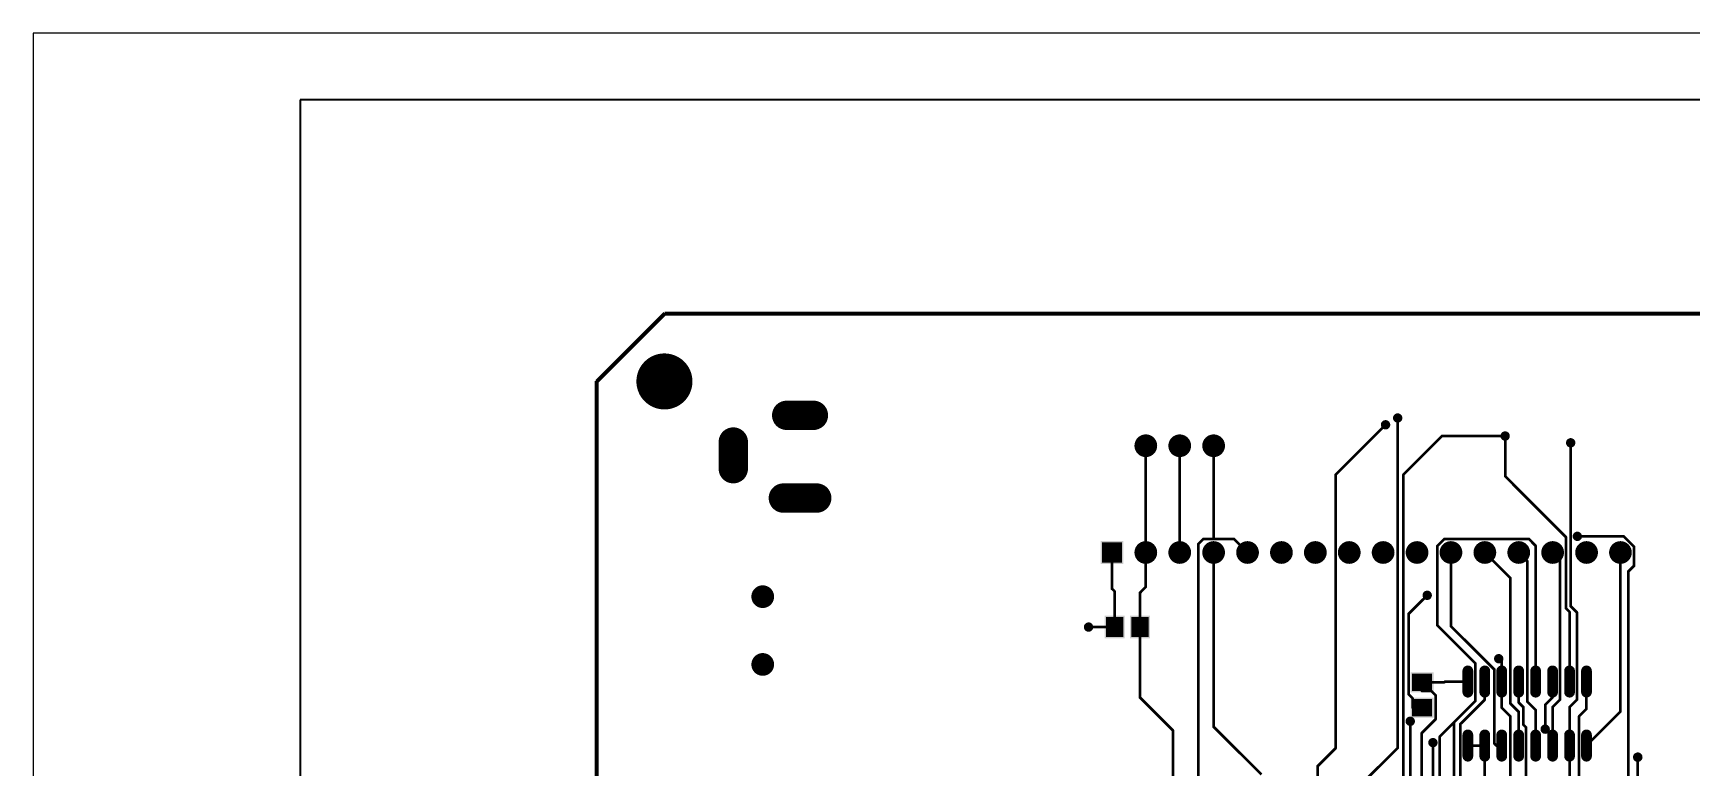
# Model space of a CAD drawing. Header units: millimetres. Extents: x 0 to 677, y 0 to 574.
# Drawn here: x 256.5 to 380.8, y 519 to 574 of the extents above; entities that cross this region are included whole.
import ezdxf

# ---------------------------------------------------------------- set-up
doc = ezdxf.new("R2010")
doc.units = ezdxf.units.MM
doc.layers.add('Layer1', color=7, linetype='Continuous', lineweight=35)
doc.layers.add('Layer2', color=7, linetype='Continuous', lineweight=70)
for name, color, linetype in [('Mechanical2', 216, 'Continuous'), ('MultiLayer', 9, 'Continuous'), ('TopLayer', 1, 'Continuous'), ('TopPaste', 250, 'Continuous'), ('TopSolder', 250, 'Continuous')]:
    doc.layers.add(name, color=color, linetype=linetype)
doc.layers.add('PadHoleLayer', color=7, linetype='Continuous', true_color=0xffffff)
doc.layers.add('ViaHoleLayer', color=7, linetype='Continuous', true_color=0xffffff)

msp = doc.modelspace()

# ---------------------------------------------------------------- linework, layer by layer
at = {"layer": 'Defpoints'}
for p, q in [((256.53, 574.01), (256.53, 277.01)), ((676.53, 574.01), (256.53, 574.01))]:
    msp.add_line(p, q, dxfattribs=at)
at = {"layer": 'Layer1'}
for p, q in [((671.53, 569.01), (276.53, 569.01)), ((276.53, 569.01), (276.53, 282.01))]:
    msp.add_line(p, q, dxfattribs=at)
at = {"layer": 'Layer2', "color": 0}
for p, q in [((298.76, 547.91), (303.84, 552.99)), ((303.84, 552.99), (453.7, 552.99)), ((298.76, 438.18), (298.76, 547.94))]:
    msp.add_line(p, q, dxfattribs=at)
at = {"layer": 'Mechanical2', "color": 0, "const_width": 2.02}
for points in [[(312.98, 545.37), (314.98, 545.37)], [(308.98, 541.37), (308.98, 543.37)], [(312.73, 539.17), (315.23, 539.17)]]:
    msp.add_lwpolyline(points, dxfattribs=at)
at = {"layer": 'Mechanical2', "color": 0, "const_width": 1.01}
for points in [[(312.47, 545.37, 1), (313.48, 545.37, 1)], [(314.47, 545.37, 1), (315.48, 545.37, 1)], [(308.47, 543.37, 1), (309.48, 543.37, 1)], [(308.47, 541.37, 1), (309.48, 541.37, 1)], [(312.22, 539.17, 1), (313.23, 539.17, 1)], [(314.72, 539.17, 1), (315.73, 539.17, 1)]]:
    msp.add_lwpolyline(points, format="xyb", close=True, dxfattribs=at)
at = {"layer": 'MultiLayer', "color": 0, "const_width": 0.25}
for points in [[(357.72, 544.66, 1), (357.97, 544.66, 1)], [(358.63, 545.17, 1), (358.88, 545.17, 1)], [(366.68, 543.82, 1), (366.93, 543.82, 1)], [(371.59, 543.31, 1), (371.84, 543.31, 1)], [(372.09, 536.3, 1), (372.34, 536.3, 1)], [(360.84, 531.88, 1), (361.09, 531.88, 1)], [(335.47, 529.5, 1), (335.72, 529.5, 1)], [(366.2, 527.13, 1), (366.45, 527.13, 1)], [(359.57, 522.44, 1), (359.82, 522.44, 1)], [(369.68, 521.85, 1), (369.93, 521.85, 1)], [(361.27, 520.84, 1), (361.52, 520.84, 1)], [(376.61, 519.75, 1), (376.86, 519.75, 1)]]:
    msp.add_lwpolyline(points, format="xyb", close=True, dxfattribs=at)
at = {"layer": 'PadHoleLayer'}
for points, const_width in [([(303.07, 547.91, 1), (304.57, 547.91, 1)], 1.5), ([(313.6, 545.37, 1), (314.35, 545.37, 1)], 0.75), ([(313.6, 545.37, 1), (314.35, 545.37, 1)], 0.75), ([(308.6, 542.37, 1), (309.35, 542.37, 1)], 0.75), ([(308.6, 542.37, 1), (309.35, 542.37, 1)], 0.75), ([(339.66, 543.09, 1), (340.11, 543.09, 1)], 0.45), ([(339.66, 543.09, 1), (340.11, 543.09, 1)], 0.45), ([(342.2, 543.09, 1), (342.65, 543.09, 1)], 0.45), ([(342.2, 543.09, 1), (342.65, 543.09, 1)], 0.45), ([(344.74, 543.09, 1), (345.19, 543.09, 1)], 0.45), ([(313.6, 539.17, 1), (314.35, 539.17, 1)], 0.75), ([(313.6, 539.17, 1), (314.35, 539.17, 1)], 0.75), ([(337.12, 535.09, 1), (337.57, 535.09, 1)], 0.45), ([(337.12, 535.09, 1), (337.57, 535.09, 1)], 0.45), ([(339.66, 535.09, 1), (340.11, 535.09, 1)], 0.45), ([(339.66, 535.09, 1), (340.11, 535.09, 1)], 0.45), ([(342.2, 535.09, 1), (342.65, 535.09, 1)], 0.45), ([(342.2, 535.09, 1), (342.65, 535.09, 1)], 0.45), ([(344.74, 535.09, 1), (345.19, 535.09, 1)], 0.45), ([(344.74, 535.09, 1), (345.19, 535.09, 1)], 0.45), ([(347.28, 535.09, 1), (347.73, 535.09, 1)], 0.45), ([(347.28, 535.09, 1), (347.73, 535.09, 1)], 0.45), ([(349.82, 535.09, 1), (350.27, 535.09, 1)], 0.45), ([(349.82, 535.09, 1), (350.27, 535.09, 1)], 0.45), ([(352.36, 535.09, 1), (352.81, 535.09, 1)], 0.45), ([(352.36, 535.09, 1), (352.81, 535.09, 1)], 0.45), ([(354.9, 535.09, 1), (355.35, 535.09, 1)], 0.45), ([(354.9, 535.09, 1), (355.35, 535.09, 1)], 0.45), ([(357.44, 535.09, 1), (357.89, 535.09, 1)], 0.45), ([(357.44, 535.09, 1), (357.89, 535.09, 1)], 0.45), ([(359.98, 535.09, 1), (360.43, 535.09, 1)], 0.45), ([(359.98, 535.09, 1), (360.43, 535.09, 1)], 0.45), ([(362.52, 535.09, 1), (362.97, 535.09, 1)], 0.45), ([(362.52, 535.09, 1), (362.97, 535.09, 1)], 0.45), ([(365.06, 535.09, 1), (365.51, 535.09, 1)], 0.45), ([(365.06, 535.09, 1), (365.51, 535.09, 1)], 0.45), ([(367.6, 535.09, 1), (368.05, 535.09, 1)], 0.45), ([(367.6, 535.09, 1), (368.05, 535.09, 1)], 0.45), ([(370.14, 535.09, 1), (370.59, 535.09, 1)], 0.45), ([(370.14, 535.09, 1), (370.59, 535.09, 1)], 0.45), ([(372.68, 535.09, 1), (373.13, 535.09, 1)], 0.45), ([(372.68, 535.09, 1), (373.13, 535.09, 1)], 0.45), ([(375.22, 535.09, 1), (375.67, 535.09, 1)], 0.45), ([(375.22, 535.09, 1), (375.67, 535.09, 1)], 0.45), ([(310.96, 531.78, 1), (311.41, 531.78, 1)], 0.45), ([(310.96, 526.7, 1), (311.41, 526.7, 1)], 0.45)]:
    msp.add_lwpolyline(points, format="xyb", close=True, dxfattribs=dict(at, const_width=const_width))
at = {"layer": 'TopLayer', "color": 0}
for points, const_width in [([(302.82, 547.91, 1), (304.82, 547.91, 1)], 2), ([(312.48, 545.37, 1), (313.48, 545.37, 1)], 1), ([(314.48, 545.37, 1), (315.48, 545.37, 1)], 1), ([(308.48, 543.37, 1), (309.48, 543.37, 1)], 1), ([(357.72, 544.66, 1), (357.97, 544.66, 1)], 0.25), ([(357.79, 544.66, 1), (357.89, 544.66, 1)], 0.1), ([(358.63, 545.17, 1), (358.88, 545.17, 1)], 0.25), ([(358.71, 545.17, 1), (358.81, 545.17, 1)], 0.1), ([(339.51, 543.09, 1), (340.26, 543.09, 1)], 0.75), ([(339.83, 543.09, 1), (339.93, 543.09, 1)], 0.1), ([(342.05, 543.09, 1), (342.8, 543.09, 1)], 0.75), ([(342.37, 543.09, 1), (342.47, 543.09, 1)], 0.1), ([(344.59, 543.09, 1), (345.34, 543.09, 1)], 0.75), ([(344.91, 543.09, 1), (345.01, 543.09, 1)], 0.1), ([(362.03, 543.82, 1), (362.13, 543.82, 1)], 0.1), ([(362.03, 543.82, 1), (362.13, 543.82, 1)], 0.1), ([(366.68, 543.82, 1), (366.93, 543.82, 1)], 0.25), ([(366.76, 543.82, 1), (366.86, 543.82, 1)], 0.1), ([(366.76, 543.82, 1), (366.86, 543.82, 1)], 0.1), ([(371.59, 543.31, 1), (371.84, 543.31, 1)], 0.25), ([(371.66, 543.31, 1), (371.76, 543.31, 1)], 0.1), ([(308.48, 541.37, 1), (309.48, 541.37, 1)], 1), ([(354.06, 540.93, 1), (354.16, 540.93, 1)], 0.1), ([(354.06, 540.93, 1), (354.16, 540.93, 1)], 0.1), ([(359.14, 540.93, 1), (359.24, 540.93, 1)], 0.1), ([(359.14, 540.93, 1), (359.24, 540.93, 1)], 0.1), ([(366.76, 540.8, 1), (366.86, 540.8, 1)], 0.1), ([(366.76, 540.8, 1), (366.86, 540.8, 1)], 0.1), ([(312.23, 539.17, 1), (313.23, 539.17, 1)], 1), ([(314.73, 539.17, 1), (315.73, 539.17, 1)], 1), ([(339.51, 535.09, 1), (340.26, 535.09, 1)], 0.75), ([(342.05, 535.09, 1), (342.8, 535.09, 1)], 0.75), ([(343.77, 535.73, 1), (343.87, 535.73, 1)], 0.1), ([(343.77, 535.73, 1), (343.87, 535.73, 1)], 0.1), ([(344.16, 536.11, 1), (344.26, 536.11, 1)], 0.1), ([(344.16, 536.11, 1), (344.26, 536.11, 1)], 0.1), ([(344.59, 535.09, 1), (345.34, 535.09, 1)], 0.75), ([(344.91, 536.11, 1), (345.01, 536.11, 1)], 0.1), ([(344.91, 536.11, 1), (345.01, 536.11, 1)], 0.1), ([(344.91, 536.11, 1), (345.01, 536.11, 1)], 0.1), ([(346.43, 536.11, 1), (346.53, 536.11, 1)], 0.1), ([(346.43, 536.11, 1), (346.53, 536.11, 1)], 0.1), ([(347.13, 535.09, 1), (347.88, 535.09, 1)], 0.75), ([(349.67, 535.09, 1), (350.42, 535.09, 1)], 0.75), ([(352.21, 535.09, 1), (352.96, 535.09, 1)], 0.75), ([(354.75, 535.09, 1), (355.5, 535.09, 1)], 0.75), ([(357.29, 535.09, 1), (358.04, 535.09, 1)], 0.75), ([(359.83, 535.09, 1), (360.58, 535.09, 1)], 0.75), ([(361.68, 535.59, 1), (361.78, 535.59, 1)], 0.1), ([(361.68, 535.59, 1), (361.78, 535.59, 1)], 0.1), ([(362.37, 535.09, 1), (363.12, 535.09, 1)], 0.75), ([(362.19, 536.1, 1), (362.29, 536.1, 1)], 0.1), ([(362.19, 536.1, 1), (362.29, 536.1, 1)], 0.1), ([(364.91, 535.09, 1), (365.66, 535.09, 1)], 0.75), ([(367.45, 535.09, 1), (368.2, 535.09, 1)], 0.75), ([(368.54, 536.1, 1), (368.64, 536.1, 1)], 0.1), ([(368.54, 536.1, 1), (368.64, 536.1, 1)], 0.1), ([(369.04, 535.59, 1), (369.14, 535.59, 1)], 0.1), ([(369.04, 535.59, 1), (369.14, 535.59, 1)], 0.1), ([(369.99, 535.09, 1), (370.74, 535.09, 1)], 0.75), ([(371.31, 536.24, 1), (371.41, 536.24, 1)], 0.1), ([(371.31, 536.24, 1), (371.41, 536.24, 1)], 0.1), ([(372.09, 536.3, 1), (372.34, 536.3, 1)], 0.25), ([(372.17, 536.3, 1), (372.27, 536.3, 1)], 0.1), ([(372.53, 535.09, 1), (373.28, 535.09, 1)], 0.75), ([(375.07, 535.09, 1), (375.82, 535.09, 1)], 0.75), ([(375.64, 536.3, 1), (375.74, 536.3, 1)], 0.1), ([(375.64, 536.3, 1), (375.74, 536.3, 1)], 0.1), ([(376.41, 535.53, 1), (376.51, 535.53, 1)], 0.1), ([(376.41, 535.53, 1), (376.51, 535.53, 1)], 0.1), ([(337.29, 535.09, 1), (337.39, 535.09, 1)], 0.1), ([(339.83, 535.09, 1), (339.93, 535.09, 1)], 0.1), ([(339.83, 535.09, 1), (339.93, 535.09, 1)], 0.1), ([(342.37, 535.09, 1), (342.47, 535.09, 1)], 0.1), ([(344.91, 535.09, 1), (345.01, 535.09, 1)], 0.1), ([(347.45, 535.09, 1), (347.55, 535.09, 1)], 0.1), ([(362.69, 535.09, 1), (362.79, 535.09, 1)], 0.1), ([(365.23, 535.09, 1), (365.33, 535.09, 1)], 0.1), ([(367.77, 535.09, 1), (367.87, 535.09, 1)], 0.1), ([(368.41, 534.45, 1), (368.51, 534.45, 1)], 0.1), ([(368.41, 534.45, 1), (368.51, 534.45, 1)], 0.1), ([(370.31, 535.09, 1), (370.41, 535.09, 1)], 0.1), ([(370.87, 534.53, 1), (370.97, 534.53, 1)], 0.1), ([(370.87, 534.53, 1), (370.97, 534.53, 1)], 0.1), ([(375.39, 535.09, 1), (375.49, 535.09, 1)], 0.1), ([(367.14, 533.18, 1), (367.24, 533.18, 1)], 0.1), ([(367.14, 533.18, 1), (367.24, 533.18, 1)], 0.1), ([(375.98, 533.66, 1), (376.08, 533.66, 1)], 0.1), ([(375.98, 533.66, 1), (376.08, 533.66, 1)], 0.1), ([(376.41, 534.09, 1), (376.51, 534.09, 1)], 0.1), ([(376.41, 534.09, 1), (376.51, 534.09, 1)], 0.1), ([(310.81, 531.78, 1), (311.56, 531.78, 1)], 0.75), ([(337.29, 532.38, 1), (337.39, 532.38, 1)], 0.1), ([(337.29, 532.38, 1), (337.39, 532.38, 1)], 0.1), ([(337.49, 532.19, 1), (337.59, 532.19, 1)], 0.1), ([(337.49, 532.19, 1), (337.59, 532.19, 1)], 0.1), ([(339.39, 532.06, 1), (339.49, 532.06, 1)], 0.1), ([(339.39, 532.06, 1), (339.49, 532.06, 1)], 0.1), ([(339.83, 532.51, 1), (339.93, 532.51, 1)], 0.1), ([(339.83, 532.51, 1), (339.93, 532.51, 1)], 0.1), ([(360.84, 531.88, 1), (361.09, 531.88, 1)], 0.25), ([(360.92, 531.88, 1), (361.02, 531.88, 1)], 0.1), ([(371.31, 530.91, 1), (371.41, 530.91, 1)], 0.1), ([(371.31, 530.91, 1), (371.41, 530.91, 1)], 0.1), ([(371.58, 530.64, 1), (371.68, 530.64, 1)], 0.1), ([(371.58, 530.64, 1), (371.68, 530.64, 1)], 0.1), ([(371.66, 531.07, 1), (371.76, 531.07, 1)], 0.1), ([(371.66, 531.07, 1), (371.76, 531.07, 1)], 0.1), ([(372.14, 530.59, 1), (372.24, 530.59, 1)], 0.1), ([(372.14, 530.59, 1), (372.24, 530.59, 1)], 0.1), ([(335.47, 529.5, 1), (335.72, 529.5, 1)], 0.25), ([(335.54, 529.5, 1), (335.64, 529.5, 1)], 0.1), ([(337.49, 529.5, 1), (337.59, 529.5, 1)], 0.1), ([(337.49, 529.5, 1), (337.59, 529.5, 1)], 0.1), ([(339.39, 529.5, 1), (339.49, 529.5, 1)], 0.1), ([(339.39, 529.5, 1), (339.49, 529.5, 1)], 0.1), ([(359.52, 530.49, 1), (359.62, 530.49, 1)], 0.1), ([(359.52, 530.49, 1), (359.62, 530.49, 1)], 0.1), ([(361.68, 529.62, 1), (361.78, 529.62, 1)], 0.1), ([(361.68, 529.62, 1), (361.78, 529.62, 1)], 0.1), ([(362.69, 529.57, 1), (362.79, 529.57, 1)], 0.1), ([(362.69, 529.57, 1), (362.79, 529.57, 1)], 0.1), ([(310.81, 526.7, 1), (311.56, 526.7, 1)], 0.75), ([(364.52, 526.78, 1), (364.62, 526.78, 1)], 0.1), ([(364.52, 526.78, 1), (364.62, 526.78, 1)], 0.1), ([(366.2, 527.13, 1), (366.45, 527.13, 1)], 0.25), ([(366.28, 527.13, 1), (366.38, 527.13, 1)], 0.1), ([(366.5, 526.91, 1), (366.6, 526.91, 1)], 0.1), ([(366.5, 526.91, 1), (366.6, 526.91, 1)], 0.1), ([(363.86, 526.22, 1), (364.16, 526.22, 1)], 0.3), ([(365.13, 526.22, 1), (365.43, 526.22, 1)], 0.3), ([(365.95, 526.32, 1), (366.05, 526.32, 1)], 0.1), ([(365.95, 526.32, 1), (366.05, 526.32, 1)], 0.1), ([(366.4, 526.22, 1), (366.7, 526.22, 1)], 0.3), ([(367.67, 526.22, 1), (367.97, 526.22, 1)], 0.3), ([(368.94, 526.22, 1), (369.24, 526.22, 1)], 0.3), ([(370.21, 526.22, 1), (370.51, 526.22, 1)], 0.3), ([(371.48, 526.22, 1), (371.78, 526.22, 1)], 0.3), ([(372.75, 526.22, 1), (373.05, 526.22, 1)], 0.3), ([(359.52, 524.47, 1), (359.62, 524.47, 1)], 0.1), ([(359.52, 524.47, 1), (359.62, 524.47, 1)], 0.1), ([(360.53, 525.37, 1), (360.63, 525.37, 1)], 0.1), ([(360.53, 525.37, 1), (360.63, 525.37, 1)], 0.1), ([(360.53, 524.71, 1), (360.63, 524.71, 1)], 0.1), ([(360.53, 524.71, 1), (360.63, 524.71, 1)], 0.1), ([(360.55, 524.7, 1), (360.65, 524.7, 1)], 0.1), ([(360.55, 524.7, 1), (360.65, 524.7, 1)], 0.1), ([(361.23, 524.7, 1), (361.33, 524.7, 1)], 0.1), ([(361.23, 524.7, 1), (361.33, 524.7, 1)], 0.1), ([(361.55, 524.38, 1), (361.65, 524.38, 1)], 0.1), ([(361.55, 524.38, 1), (361.65, 524.38, 1)], 0.1), ([(362.21, 525.37, 1), (362.31, 525.37, 1)], 0.1), ([(362.21, 525.37, 1), (362.31, 525.37, 1)], 0.1), ([(362.26, 525.42, 1), (362.36, 525.42, 1)], 0.1), ([(362.26, 525.42, 1), (362.36, 525.42, 1)], 0.1), ([(363.86, 524.62, 1), (364.16, 524.62, 1)], 0.3), ([(363.96, 525.42, 1), (364.06, 525.42, 1)], 0.1), ([(365.13, 524.62, 1), (365.43, 524.62, 1)], 0.3), ([(365.23, 525.42, 1), (365.33, 525.42, 1)], 0.1), ([(366.4, 524.62, 1), (366.7, 524.62, 1)], 0.3), ([(366.5, 525.42, 1), (366.6, 525.42, 1)], 0.1), ([(366.5, 525.42, 1), (366.6, 525.42, 1)], 0.1), ([(367.67, 524.62, 1), (367.97, 524.62, 1)], 0.3), ([(367.77, 525.42, 1), (367.87, 525.42, 1)], 0.1), ([(368.94, 524.62, 1), (369.24, 524.62, 1)], 0.3), ([(369.04, 525.42, 1), (369.14, 525.42, 1)], 0.1), ([(370.21, 524.62, 1), (370.51, 524.62, 1)], 0.3), ([(370.31, 525.42, 1), (370.41, 525.42, 1)], 0.1), ([(371.48, 524.62, 1), (371.78, 524.62, 1)], 0.3), ([(371.58, 525.42, 1), (371.68, 525.42, 1)], 0.1), ([(372.75, 524.62, 1), (373.05, 524.62, 1)], 0.3), ([(372.85, 525.42, 1), (372.95, 525.42, 1)], 0.1), ([(339.39, 524.23, 1), (339.49, 524.23, 1)], 0.1), ([(339.39, 524.23, 1), (339.49, 524.23, 1)], 0.1), ([(359.82, 524.16, 1), (359.92, 524.16, 1)], 0.1), ([(359.82, 524.16, 1), (359.92, 524.16, 1)], 0.1), ([(359.82, 523.47, 1), (359.92, 523.47, 1)], 0.1), ([(359.82, 523.47, 1), (359.92, 523.47, 1)], 0.1), ([(360.53, 523.47, 1), (360.63, 523.47, 1)], 0.1), ([(364.52, 523.96, 1), (364.62, 523.96, 1)], 0.1), ([(364.52, 523.96, 1), (364.62, 523.96, 1)], 0.1), ([(365.23, 524.06, 1), (365.33, 524.06, 1)], 0.1), ([(365.23, 524.06, 1), (365.33, 524.06, 1)], 0.1), ([(366.5, 523.45, 1), (366.6, 523.45, 1)], 0.1), ([(366.5, 523.45, 1), (366.6, 523.45, 1)], 0.1), ([(367.14, 523.78, 1), (367.24, 523.78, 1)], 0.1), ([(367.14, 523.78, 1), (367.24, 523.78, 1)], 0.1), ([(367.77, 523.85, 1), (367.87, 523.85, 1)], 0.1), ([(367.77, 523.85, 1), (367.87, 523.85, 1)], 0.1), ([(367.77, 523.15, 1), (367.87, 523.15, 1)], 0.1), ([(367.77, 523.15, 1), (367.87, 523.15, 1)], 0.1), ([(368.12, 523.5, 1), (368.22, 523.5, 1)], 0.1), ([(368.12, 523.5, 1), (368.22, 523.5, 1)], 0.1), ([(368.41, 523.91, 1), (368.51, 523.91, 1)], 0.1), ([(368.41, 523.91, 1), (368.51, 523.91, 1)], 0.1), ([(369.04, 523.28, 1), (369.14, 523.28, 1)], 0.1), ([(369.04, 523.28, 1), (369.14, 523.28, 1)], 0.1), ([(369.76, 523.68, 1), (369.86, 523.68, 1)], 0.1), ([(369.76, 523.68, 1), (369.86, 523.68, 1)], 0.1), ([(370.31, 524.24, 1), (370.41, 524.24, 1)], 0.1), ([(370.31, 524.24, 1), (370.41, 524.24, 1)], 0.1), ([(370.31, 523.51, 1), (370.41, 523.51, 1)], 0.1), ([(370.31, 523.51, 1), (370.41, 523.51, 1)], 0.1), ([(370.87, 524.07, 1), (370.97, 524.07, 1)], 0.1), ([(370.87, 524.07, 1), (370.97, 524.07, 1)], 0.1), ([(371.58, 523.5, 1), (371.68, 523.5, 1)], 0.1), ([(371.58, 523.5, 1), (371.68, 523.5, 1)], 0.1), ([(372.14, 524.06, 1), (372.24, 524.06, 1)], 0.1), ([(372.14, 524.06, 1), (372.24, 524.06, 1)], 0.1), ([(372.85, 523.38, 1), (372.95, 523.38, 1)], 0.1), ([(372.85, 523.38, 1), (372.95, 523.38, 1)], 0.1), ([(375.39, 523.16, 1), (375.49, 523.16, 1)], 0.1), ([(375.39, 523.16, 1), (375.49, 523.16, 1)], 0.1), ([(344.91, 522.03, 1), (345.01, 522.03, 1)], 0.1), ([(344.91, 522.03, 1), (345.01, 522.03, 1)], 0.1), ([(359.57, 522.44, 1), (359.82, 522.44, 1)], 0.25), ([(359.65, 522.44, 1), (359.75, 522.44, 1)], 0.1), ([(361.55, 522.6, 1), (361.65, 522.6, 1)], 0.1), ([(361.55, 522.6, 1), (361.65, 522.6, 1)], 0.1), ([(362.92, 522.36, 1), (363.02, 522.36, 1)], 0.1), ([(362.92, 522.36, 1), (363.02, 522.36, 1)], 0.1), ([(362.92, 522.36, 1), (363.02, 522.36, 1)], 0.1), ([(363.39, 522.22, 1), (363.49, 522.22, 1)], 0.1), ([(363.39, 522.22, 1), (363.49, 522.22, 1)], 0.1), ([(367.14, 522.82, 1), (367.24, 522.82, 1)], 0.1), ([(367.14, 522.82, 1), (367.24, 522.82, 1)], 0.1), ([(368.12, 522.19, 1), (368.22, 522.19, 1)], 0.1), ([(368.12, 522.19, 1), (368.22, 522.19, 1)], 0.1), ([(368.33, 521.98, 1), (368.43, 521.98, 1)], 0.1), ([(368.33, 521.98, 1), (368.43, 521.98, 1)], 0.1), ([(369.68, 521.85, 1), (369.93, 521.85, 1)], 0.25), ([(369.76, 521.85, 1), (369.86, 521.85, 1)], 0.1), ([(372.3, 522.82, 1), (372.4, 522.82, 1)], 0.1), ([(372.3, 522.82, 1), (372.4, 522.82, 1)], 0.1), ([(341.87, 521.75, 1), (341.97, 521.75, 1)], 0.1), ([(341.87, 521.75, 1), (341.97, 521.75, 1)], 0.1), ([(360.51, 521.56, 1), (360.61, 521.56, 1)], 0.1), ([(360.51, 521.56, 1), (360.61, 521.56, 1)], 0.1), ([(361.27, 520.84, 1), (361.52, 520.84, 1)], 0.25), ([(361.35, 520.84, 1), (361.45, 520.84, 1)], 0.1), ([(361.86, 521.29, 1), (361.96, 521.29, 1)], 0.1), ([(361.86, 521.29, 1), (361.96, 521.29, 1)], 0.1), ([(363.86, 521.42, 1), (364.16, 521.42, 1)], 0.3), ([(363.96, 520.62, 1), (364.06, 520.62, 1)], 0.1), ([(365.13, 521.42, 1), (365.43, 521.42, 1)], 0.3), ([(365.23, 520.62, 1), (365.33, 520.62, 1)], 0.1), ([(365.23, 520.62, 1), (365.33, 520.62, 1)], 0.1), ([(365.95, 520.77, 1), (366.05, 520.77, 1)], 0.1), ([(365.95, 520.77, 1), (366.05, 520.77, 1)], 0.1), ([(366.1, 520.62, 1), (366.2, 520.62, 1)], 0.1), ([(366.1, 520.62, 1), (366.2, 520.62, 1)], 0.1), ([(366.4, 521.42, 1), (366.7, 521.42, 1)], 0.3), ([(366.5, 520.62, 1), (366.6, 520.62, 1)], 0.1), ([(367.67, 521.42, 1), (367.97, 521.42, 1)], 0.3), ([(367.77, 520.62, 1), (367.87, 520.62, 1)], 0.1), ([(368.94, 521.42, 1), (369.24, 521.42, 1)], 0.3), ([(369.04, 520.62, 1), (369.14, 520.62, 1)], 0.1), ([(370.21, 521.42, 1), (370.51, 521.42, 1)], 0.3), ([(370.31, 520.62, 1), (370.41, 520.62, 1)], 0.1), ([(371.48, 521.42, 1), (371.78, 521.42, 1)], 0.3), ([(371.58, 520.62, 1), (371.68, 520.62, 1)], 0.1), ([(371.58, 520.62, 1), (371.68, 520.62, 1)], 0.1), ([(372.75, 521.42, 1), (373.05, 521.42, 1)], 0.3), ([(372.85, 520.62, 1), (372.95, 520.62, 1)], 0.1), ([(354.06, 520.43, 1), (354.16, 520.43, 1)], 0.1), ([(354.06, 520.43, 1), (354.16, 520.43, 1)], 0.1), ([(358.71, 520.45, 1), (358.81, 520.45, 1)], 0.1), ([(358.71, 520.45, 1), (358.81, 520.45, 1)], 0.1), ([(363.86, 519.82, 1), (364.16, 519.82, 1)], 0.3), ([(365.13, 519.82, 1), (365.43, 519.82, 1)], 0.3), ([(366.4, 519.82, 1), (366.7, 519.82, 1)], 0.3), ([(367.67, 519.82, 1), (367.97, 519.82, 1)], 0.3), ([(368.94, 519.82, 1), (369.24, 519.82, 1)], 0.3), ([(370.21, 519.82, 1), (370.51, 519.82, 1)], 0.3), ([(371.48, 519.82, 1), (371.78, 519.82, 1)], 0.3), ([(372.75, 519.82, 1), (373.05, 519.82, 1)], 0.3), ([(376.61, 519.75, 1), (376.86, 519.75, 1)], 0.25), ([(376.69, 519.75, 1), (376.79, 519.75, 1)], 0.1), ([(352.71, 519.08, 1), (352.81, 519.08, 1)], 0.1), ([(352.71, 519.08, 1), (352.81, 519.08, 1)], 0.1)]:
    msp.add_lwpolyline(points, format="xyb", close=True, dxfattribs=dict(at, const_width=const_width))
for points, const_width in [([(314.98, 545.37), (312.98, 545.37)], 2), ([(308.98, 541.37), (308.98, 543.37)], 2), ([(354.11, 540.93), (357.84, 544.66)], 0.2), ([(358.76, 520.45), (358.76, 545.17)], 0.2), ([(339.88, 535.09), (339.88, 543.09)], 0.2), ([(342.42, 535.09), (342.42, 543.09)], 0.2), ([(344.96, 536.11), (344.96, 543.09)], 0.2), ([(359.19, 540.93), (362.08, 543.82)], 0.2), ([(362.08, 543.82), (366.81, 543.82)], 0.2), ([(366.81, 540.8), (366.81, 543.82)], 0.2), ([(371.71, 531.07), (371.71, 543.31)], 0.2), ([(354.11, 520.43), (354.11, 540.93)], 0.2), ([(359.19, 511.89), (359.19, 540.93)], 0.2), ([(366.81, 540.8), (371.36, 536.24)], 0.2), ([(315.23, 539.17), (312.73, 539.17)], 2), ([(343.82, 535.73), (344.21, 536.11)], 0.2), ([(343.82, 518.27), (343.82, 535.73)], 0.2), ([(344.21, 536.11), (344.96, 536.11)], 0.2), ([(344.96, 536.11), (346.48, 536.11)], 0.2), ([(346.48, 536.11), (347.5, 535.09)], 0.2), ([(361.73, 535.59), (362.24, 536.1)], 0.2), ([(361.73, 529.62), (361.73, 535.59)], 0.2), ([(362.24, 536.1), (368.59, 536.1)], 0.2), ([(368.59, 536.1), (369.09, 535.59)], 0.2), ([(369.09, 525.42), (369.09, 535.59)], 0.2), ([(371.36, 530.91), (371.36, 536.24)], 0.2), ([(372.22, 536.3), (375.69, 536.3)], 0.2), ([(375.69, 536.3), (376.46, 535.53)], 0.2), ([(376.46, 534.09), (376.46, 535.53)], 0.2), ([(337.34, 532.38), (337.34, 535.09)], 0.2), ([(339.88, 532.51), (339.88, 535.09)], 0.2), ([(344.96, 522.03), (344.96, 535.09)], 0.2), ([(362.74, 529.57), (362.74, 535.09)], 0.2), ([(365.28, 535.09), (367.19, 533.18)], 0.2), ([(367.82, 535.09), (368.46, 534.45)], 0.2), ([(368.46, 523.91), (368.46, 534.45)], 0.2), ([(370.36, 535.09), (370.92, 534.53)], 0.2), ([(370.92, 524.07), (370.92, 534.53)], 0.2), ([(375.44, 523.16), (375.44, 535.09)], 0.2), ([(367.19, 523.78), (367.19, 533.18)], 0.2), ([(376.03, 533.66), (376.46, 534.09)], 0.2), ([(376.03, 505.78), (376.03, 533.66)], 0.2), ([(337.34, 532.38), (337.54, 532.19)], 0.2), ([(337.54, 529.5), (337.54, 532.19)], 0.2), ([(339.44, 532.06), (339.88, 532.51)], 0.2), ([(339.44, 529.5), (339.44, 532.06)], 0.2), ([(359.57, 530.49), (360.97, 531.88)], 0.2), ([(371.36, 530.91), (371.63, 530.64)], 0.2), ([(371.63, 525.42), (371.63, 530.64)], 0.2), ([(371.71, 531.07), (372.19, 530.59)], 0.2), ([(372.19, 524.06), (372.19, 530.59)], 0.2), ([(335.59, 529.5), (337.54, 529.5)], 0.2), ([(339.44, 524.23), (339.44, 529.5)], 0.2), ([(359.57, 524.47), (359.57, 530.49)], 0.2), ([(361.73, 529.62), (364.57, 526.78)], 0.2), ([(362.74, 529.57), (366, 526.32)], 0.2), ([(364.57, 523.96), (364.57, 526.78)], 0.2), ([(366.33, 527.13), (366.55, 526.91)], 0.2), ([(366.55, 525.42), (366.55, 526.91)], 0.2), ([(364.01, 524.62), (364.01, 526.22)], 0.6), ([(365.28, 524.62), (365.28, 526.22)], 0.6), ([(366, 520.77), (366, 526.32)], 0.2), ([(366.55, 524.62), (366.55, 526.22)], 0.6), ([(367.82, 524.62), (367.82, 526.22)], 0.6), ([(369.09, 524.62), (369.09, 526.22)], 0.6), ([(370.36, 524.62), (370.36, 526.22)], 0.6), ([(371.63, 524.62), (371.63, 526.22)], 0.6), ([(372.9, 524.62), (372.9, 526.22)], 0.6), ([(359.57, 524.47), (359.87, 524.16)], 0.2), ([(360.58, 524.71), (360.58, 525.37)], 0.2), ([(360.58, 525.37), (362.26, 525.37)], 0.2), ([(360.58, 524.71), (360.6, 524.7)], 0.2), ([(360.6, 524.7), (361.28, 524.7)], 0.2), ([(361.28, 524.7), (361.6, 524.38)], 0.2), ([(361.6, 522.6), (361.6, 524.38)], 0.2), ([(362.26, 525.37), (362.31, 525.42)], 0.2), ([(362.31, 525.42), (364.01, 525.42)], 0.2), ([(365.28, 524.06), (365.28, 525.42)], 0.2), ([(366.55, 523.45), (366.55, 525.42)], 0.2), ([(367.82, 523.85), (367.82, 525.42)], 0.2), ([(370.36, 524.24), (370.36, 525.42)], 0.2), ([(372.9, 523.38), (372.9, 525.42)], 0.2), ([(339.44, 524.23), (341.92, 521.75)], 0.2), ([(359.87, 523.47), (359.87, 524.16)], 0.2), ([(359.87, 523.47), (360.58, 523.47)], 0.2), ([(362.97, 522.36), (364.57, 523.96)], 0.2), ([(363.44, 522.22), (365.28, 524.06)], 0.2), ([(366.55, 523.45), (367.19, 522.82)], 0.2), ([(367.19, 523.78), (367.82, 523.15)], 0.2), ([(367.82, 523.85), (368.17, 523.5)], 0.2), ([(367.82, 520.62), (367.82, 523.15)], 0.2), ([(368.17, 522.19), (368.17, 523.5)], 0.2), ([(368.46, 523.91), (369.09, 523.28)], 0.2), ([(369.09, 520.62), (369.09, 523.28)], 0.2), ([(369.81, 523.68), (370.36, 524.24)], 0.2), ([(369.81, 521.85), (369.81, 523.68)], 0.2), ([(370.36, 523.51), (370.92, 524.07)], 0.2), ([(370.36, 520.62), (370.36, 523.51)], 0.2), ([(371.63, 523.5), (372.19, 524.06)], 0.2), ([(371.63, 520.62), (371.63, 523.5)], 0.2), ([(372.35, 522.82), (372.9, 523.38)], 0.2), ([(372.9, 520.62), (375.44, 523.16)], 0.2), ([(344.96, 522.03), (348.55, 518.45)], 0.2), ([(359.7, 508.77), (359.7, 522.44)], 0.2), ([(360.56, 521.56), (361.6, 522.6)], 0.2), ([(361.91, 521.29), (362.97, 522.36)], 0.2), ([(362.97, 507.15), (362.97, 522.36)], 0.2), ([(363.44, 507.39), (363.44, 522.22)], 0.2), ([(367.19, 507.52), (367.19, 522.82)], 0.2), ([(368.17, 522.19), (368.38, 521.98)], 0.2), ([(368.38, 507.75), (368.38, 521.98)], 0.2), ([(372.35, 505.41), (372.35, 522.82)], 0.2), ([(341.92, 514.5), (341.92, 521.75)], 0.2), ([(360.56, 508.15), (360.56, 521.56)], 0.2), ([(361.4, 508.02), (361.4, 520.84)], 0.2), ([(361.91, 512.18), (361.91, 521.29)], 0.2), ([(364.01, 519.82), (364.01, 521.42)], 0.6), ([(364.01, 520.62), (365.28, 520.62)], 0.2), ([(365.28, 519.82), (365.28, 521.42)], 0.6), ([(365.28, 506.89), (365.28, 520.62)], 0.2), ([(366, 520.77), (366.15, 520.62)], 0.2), ([(366.15, 520.62), (366.55, 520.62)], 0.2), ([(366.55, 519.82), (366.55, 521.42)], 0.6), ([(367.82, 519.82), (367.82, 521.42)], 0.6), ([(369.09, 519.82), (369.09, 521.42)], 0.6), ([(370.36, 519.82), (370.36, 521.42)], 0.6), ([(371.63, 519.82), (371.63, 521.42)], 0.6), ([(371.63, 507.78), (371.63, 520.62)], 0.2), ([(372.9, 519.82), (372.9, 521.42)], 0.6), ([(352.76, 519.08), (354.11, 520.43)], 0.2), ([(353.14, 514.84), (358.76, 520.45)], 0.2), ([(376.74, 465.86), (376.74, 519.75)], 0.2), ([(352.76, 499.09), (352.76, 519.08)], 0.2)]:
    msp.add_lwpolyline(points, dxfattribs=dict(at, const_width=const_width))
for points in [[(336.59, 535.84), (336.59, 534.34), (338.09, 535.84), (338.09, 534.34)], [(336.89, 530.25), (336.89, 528.75), (338.19, 530.25), (338.19, 528.75)], [(338.79, 530.25), (338.79, 528.75), (340.09, 530.25), (340.09, 528.75)], [(359.83, 524.72), (361.33, 524.72), (359.83, 526.02), (361.33, 526.02)], [(359.83, 522.82), (361.33, 522.82), (359.83, 524.12), (361.33, 524.12)]]:
    msp.add_solid(points, dxfattribs=at)
at = {"layer": 'TopPaste', "color": 0, "const_width": 0.6}
for points in [[(364.01, 524.62), (364.01, 526.22)], [(365.28, 524.62), (365.28, 526.22)], [(366.55, 524.62), (366.55, 526.22)], [(367.82, 524.62), (367.82, 526.22)], [(369.09, 524.62), (369.09, 526.22)], [(370.36, 524.62), (370.36, 526.22)], [(371.63, 524.62), (371.63, 526.22)], [(372.9, 524.62), (372.9, 526.22)], [(364.01, 519.82), (364.01, 521.42)], [(365.28, 519.82), (365.28, 521.42)], [(366.55, 519.82), (366.55, 521.42)], [(367.82, 519.82), (367.82, 521.42)], [(369.09, 519.82), (369.09, 521.42)], [(370.36, 519.82), (370.36, 521.42)], [(371.63, 519.82), (371.63, 521.42)], [(372.9, 519.82), (372.9, 521.42)]]:
    msp.add_lwpolyline(points, dxfattribs=at)
at = {"layer": 'TopPaste', "color": 0, "const_width": 0.3}
for points in [[(363.86, 526.22, 1), (364.16, 526.22, 1)], [(365.13, 526.22, 1), (365.43, 526.22, 1)], [(366.4, 526.22, 1), (366.7, 526.22, 1)], [(367.67, 526.22, 1), (367.97, 526.22, 1)], [(368.94, 526.22, 1), (369.24, 526.22, 1)], [(370.21, 526.22, 1), (370.51, 526.22, 1)], [(371.48, 526.22, 1), (371.78, 526.22, 1)], [(372.75, 526.22, 1), (373.05, 526.22, 1)], [(363.86, 524.62, 1), (364.16, 524.62, 1)], [(365.13, 524.62, 1), (365.43, 524.62, 1)], [(366.4, 524.62, 1), (366.7, 524.62, 1)], [(367.67, 524.62, 1), (367.97, 524.62, 1)], [(368.94, 524.62, 1), (369.24, 524.62, 1)], [(370.21, 524.62, 1), (370.51, 524.62, 1)], [(371.48, 524.62, 1), (371.78, 524.62, 1)], [(372.75, 524.62, 1), (373.05, 524.62, 1)], [(363.86, 521.42, 1), (364.16, 521.42, 1)], [(365.13, 521.42, 1), (365.43, 521.42, 1)], [(366.4, 521.42, 1), (366.7, 521.42, 1)], [(367.67, 521.42, 1), (367.97, 521.42, 1)], [(368.94, 521.42, 1), (369.24, 521.42, 1)], [(370.21, 521.42, 1), (370.51, 521.42, 1)], [(371.48, 521.42, 1), (371.78, 521.42, 1)], [(372.75, 521.42, 1), (373.05, 521.42, 1)], [(363.86, 519.82, 1), (364.16, 519.82, 1)], [(365.13, 519.82, 1), (365.43, 519.82, 1)], [(366.4, 519.82, 1), (366.7, 519.82, 1)], [(367.67, 519.82, 1), (367.97, 519.82, 1)], [(368.94, 519.82, 1), (369.24, 519.82, 1)], [(370.21, 519.82, 1), (370.51, 519.82, 1)], [(371.48, 519.82, 1), (371.78, 519.82, 1)], [(372.75, 519.82, 1), (373.05, 519.82, 1)]]:
    msp.add_lwpolyline(points, format="xyb", close=True, dxfattribs=at)
at = {"layer": 'TopPaste', "color": 0}
for points in [[(336.89, 530.25), (336.89, 528.75), (338.19, 530.25), (338.19, 528.75)], [(338.79, 530.25), (338.79, 528.75), (340.09, 530.25), (340.09, 528.75)], [(359.83, 524.72), (361.33, 524.72), (359.83, 526.02), (361.33, 526.02)], [(359.83, 522.82), (361.33, 522.82), (359.83, 524.12), (361.33, 524.12)]]:
    msp.add_solid(points, dxfattribs=at)
at = {"layer": 'TopSolder', "color": 0}
for points, const_width in [([(302.77, 547.91, 1), (304.87, 547.91, 1)], 2.1), ([(312.43, 545.37, 1), (313.53, 545.37, 1)], 1.1), ([(314.43, 545.37, 1), (315.53, 545.37, 1)], 1.1), ([(358.58, 545.17, 1), (358.93, 545.17, 1)], 0.352), ([(308.43, 543.37, 1), (309.53, 543.37, 1)], 1.1), ([(357.67, 544.66, 1), (358.02, 544.66, 1)], 0.352), ([(339.46, 543.09, 1), (340.31, 543.09, 1)], 0.852), ([(342, 543.09, 1), (342.85, 543.09, 1)], 0.852), ([(344.54, 543.09, 1), (345.39, 543.09, 1)], 0.852), ([(366.63, 543.82, 1), (366.98, 543.82, 1)], 0.352), ([(371.54, 543.31, 1), (371.89, 543.31, 1)], 0.352), ([(308.43, 541.37, 1), (309.53, 541.37, 1)], 1.1), ([(312.18, 539.17, 1), (313.28, 539.17, 1)], 1.1), ([(314.68, 539.17, 1), (315.78, 539.17, 1)], 1.1), ([(339.46, 535.09, 1), (340.31, 535.09, 1)], 0.852), ([(342, 535.09, 1), (342.85, 535.09, 1)], 0.852), ([(344.54, 535.09, 1), (345.39, 535.09, 1)], 0.852), ([(347.08, 535.09, 1), (347.93, 535.09, 1)], 0.852), ([(349.62, 535.09, 1), (350.47, 535.09, 1)], 0.852), ([(352.16, 535.09, 1), (353.01, 535.09, 1)], 0.852), ([(354.7, 535.09, 1), (355.55, 535.09, 1)], 0.852), ([(357.24, 535.09, 1), (358.09, 535.09, 1)], 0.852), ([(359.78, 535.09, 1), (360.63, 535.09, 1)], 0.852), ([(362.32, 535.09, 1), (363.17, 535.09, 1)], 0.852), ([(364.86, 535.09, 1), (365.71, 535.09, 1)], 0.852), ([(367.4, 535.09, 1), (368.25, 535.09, 1)], 0.852), ([(369.94, 535.09, 1), (370.79, 535.09, 1)], 0.852), ([(372.04, 536.3, 1), (372.39, 536.3, 1)], 0.352), ([(372.48, 535.09, 1), (373.33, 535.09, 1)], 0.852), ([(375.02, 535.09, 1), (375.87, 535.09, 1)], 0.852), ([(310.76, 531.78, 1), (311.61, 531.78, 1)], 0.852), ([(360.79, 531.88, 1), (361.14, 531.88, 1)], 0.352), ([(335.42, 529.5, 1), (335.77, 529.5, 1)], 0.352), ([(310.76, 526.7, 1), (311.61, 526.7, 1)], 0.852), ([(366.15, 527.13, 1), (366.5, 527.13, 1)], 0.352), ([(363.81, 526.22, 1), (364.21, 526.22, 1)], 0.402), ([(365.08, 526.22, 1), (365.48, 526.22, 1)], 0.402), ([(366.35, 526.22, 1), (366.75, 526.22, 1)], 0.402), ([(367.62, 526.22, 1), (368.02, 526.22, 1)], 0.402), ([(368.89, 526.22, 1), (369.29, 526.22, 1)], 0.402), ([(370.16, 526.22, 1), (370.56, 526.22, 1)], 0.402), ([(371.43, 526.22, 1), (371.83, 526.22, 1)], 0.402), ([(372.7, 526.22, 1), (373.1, 526.22, 1)], 0.402), ([(363.81, 524.62, 1), (364.21, 524.62, 1)], 0.402), ([(365.08, 524.62, 1), (365.48, 524.62, 1)], 0.402), ([(366.35, 524.62, 1), (366.75, 524.62, 1)], 0.402), ([(367.62, 524.62, 1), (368.02, 524.62, 1)], 0.402), ([(368.89, 524.62, 1), (369.29, 524.62, 1)], 0.402), ([(370.16, 524.62, 1), (370.56, 524.62, 1)], 0.402), ([(371.43, 524.62, 1), (371.83, 524.62, 1)], 0.402), ([(372.7, 524.62, 1), (373.1, 524.62, 1)], 0.402), ([(359.52, 522.44, 1), (359.87, 522.44, 1)], 0.352), ([(369.63, 521.85, 1), (369.98, 521.85, 1)], 0.352), ([(361.22, 520.84, 1), (361.57, 520.84, 1)], 0.352), ([(363.81, 521.42, 1), (364.21, 521.42, 1)], 0.402), ([(365.08, 521.42, 1), (365.48, 521.42, 1)], 0.402), ([(366.35, 521.42, 1), (366.75, 521.42, 1)], 0.402), ([(367.62, 521.42, 1), (368.02, 521.42, 1)], 0.402), ([(368.89, 521.42, 1), (369.29, 521.42, 1)], 0.402), ([(370.16, 521.42, 1), (370.56, 521.42, 1)], 0.402), ([(371.43, 521.42, 1), (371.83, 521.42, 1)], 0.402), ([(372.7, 521.42, 1), (373.1, 521.42, 1)], 0.402), ([(363.81, 519.82, 1), (364.21, 519.82, 1)], 0.402), ([(365.08, 519.82, 1), (365.48, 519.82, 1)], 0.402), ([(366.35, 519.82, 1), (366.75, 519.82, 1)], 0.402), ([(367.62, 519.82, 1), (368.02, 519.82, 1)], 0.402), ([(368.89, 519.82, 1), (369.29, 519.82, 1)], 0.402), ([(370.16, 519.82, 1), (370.56, 519.82, 1)], 0.402), ([(371.43, 519.82, 1), (371.83, 519.82, 1)], 0.402), ([(372.7, 519.82, 1), (373.1, 519.82, 1)], 0.402), ([(376.56, 519.75, 1), (376.92, 519.75, 1)], 0.352)]:
    msp.add_lwpolyline(points, format="xyb", close=True, dxfattribs=dict(at, const_width=const_width))
for points, const_width in [([(314.98, 545.37), (312.98, 545.37)], 2.2), ([(308.98, 541.37), (308.98, 543.37)], 2.2), ([(315.23, 539.17), (312.73, 539.17)], 2.2), ([(364.01, 524.62), (364.01, 526.22)], 0.803), ([(365.28, 524.62), (365.28, 526.22)], 0.803), ([(366.55, 524.62), (366.55, 526.22)], 0.803), ([(367.82, 524.62), (367.82, 526.22)], 0.803), ([(369.09, 524.62), (369.09, 526.22)], 0.803), ([(370.36, 524.62), (370.36, 526.22)], 0.803), ([(371.63, 524.62), (371.63, 526.22)], 0.803), ([(372.9, 524.62), (372.9, 526.22)], 0.803), ([(364.01, 519.82), (364.01, 521.42)], 0.803), ([(365.28, 519.82), (365.28, 521.42)], 0.803), ([(366.55, 519.82), (366.55, 521.42)], 0.803), ([(367.82, 519.82), (367.82, 521.42)], 0.803), ([(369.09, 519.82), (369.09, 521.42)], 0.803), ([(370.36, 519.82), (370.36, 521.42)], 0.803), ([(371.63, 519.82), (371.63, 521.42)], 0.803), ([(372.9, 519.82), (372.9, 521.42)], 0.803)]:
    msp.add_lwpolyline(points, dxfattribs=dict(at, const_width=const_width))
for points in [[(336.49, 535.94), (336.49, 534.23), (338.2, 535.94), (338.2, 534.23)], [(336.79, 530.35), (336.79, 528.65), (338.29, 530.35), (338.29, 528.65)], [(338.69, 530.35), (338.69, 528.65), (340.19, 530.35), (340.19, 528.65)], [(359.73, 524.62), (361.44, 524.62), (359.73, 526.12), (361.44, 526.12)], [(359.73, 522.72), (361.44, 522.72), (359.73, 524.22), (361.44, 524.22)]]:
    msp.add_solid(points, dxfattribs=at)
at = {"layer": 'ViaHoleLayer', "const_width": 0.15}
for points in [[(357.77, 544.66, 1), (357.92, 544.66, 1)], [(357.77, 544.66, 1), (357.92, 544.66, 1)], [(358.68, 545.17, 1), (358.83, 545.17, 1)], [(358.68, 545.17, 1), (358.83, 545.17, 1)], [(366.73, 543.82, 1), (366.88, 543.82, 1)], [(366.73, 543.82, 1), (366.88, 543.82, 1)], [(371.64, 543.31, 1), (371.79, 543.31, 1)], [(371.64, 543.31, 1), (371.79, 543.31, 1)], [(372.14, 536.3, 1), (372.29, 536.3, 1)], [(372.14, 536.3, 1), (372.29, 536.3, 1)], [(360.89, 531.88, 1), (361.04, 531.88, 1)], [(360.89, 531.88, 1), (361.04, 531.88, 1)], [(335.52, 529.5, 1), (335.67, 529.5, 1)], [(366.25, 527.13, 1), (366.4, 527.13, 1)], [(366.25, 527.13, 1), (366.4, 527.13, 1)], [(359.62, 522.44, 1), (359.77, 522.44, 1)], [(359.62, 522.44, 1), (359.77, 522.44, 1)], [(369.73, 521.85, 1), (369.88, 521.85, 1)], [(369.73, 521.85, 1), (369.88, 521.85, 1)], [(361.32, 520.84, 1), (361.47, 520.84, 1)], [(361.32, 520.84, 1), (361.47, 520.84, 1)], [(376.66, 519.75, 1), (376.81, 519.75, 1)], [(376.66, 519.75, 1), (376.81, 519.75, 1)]]:
    msp.add_lwpolyline(points, format="xyb", close=True, dxfattribs=at)

doc.saveas('drawing.dxf')
